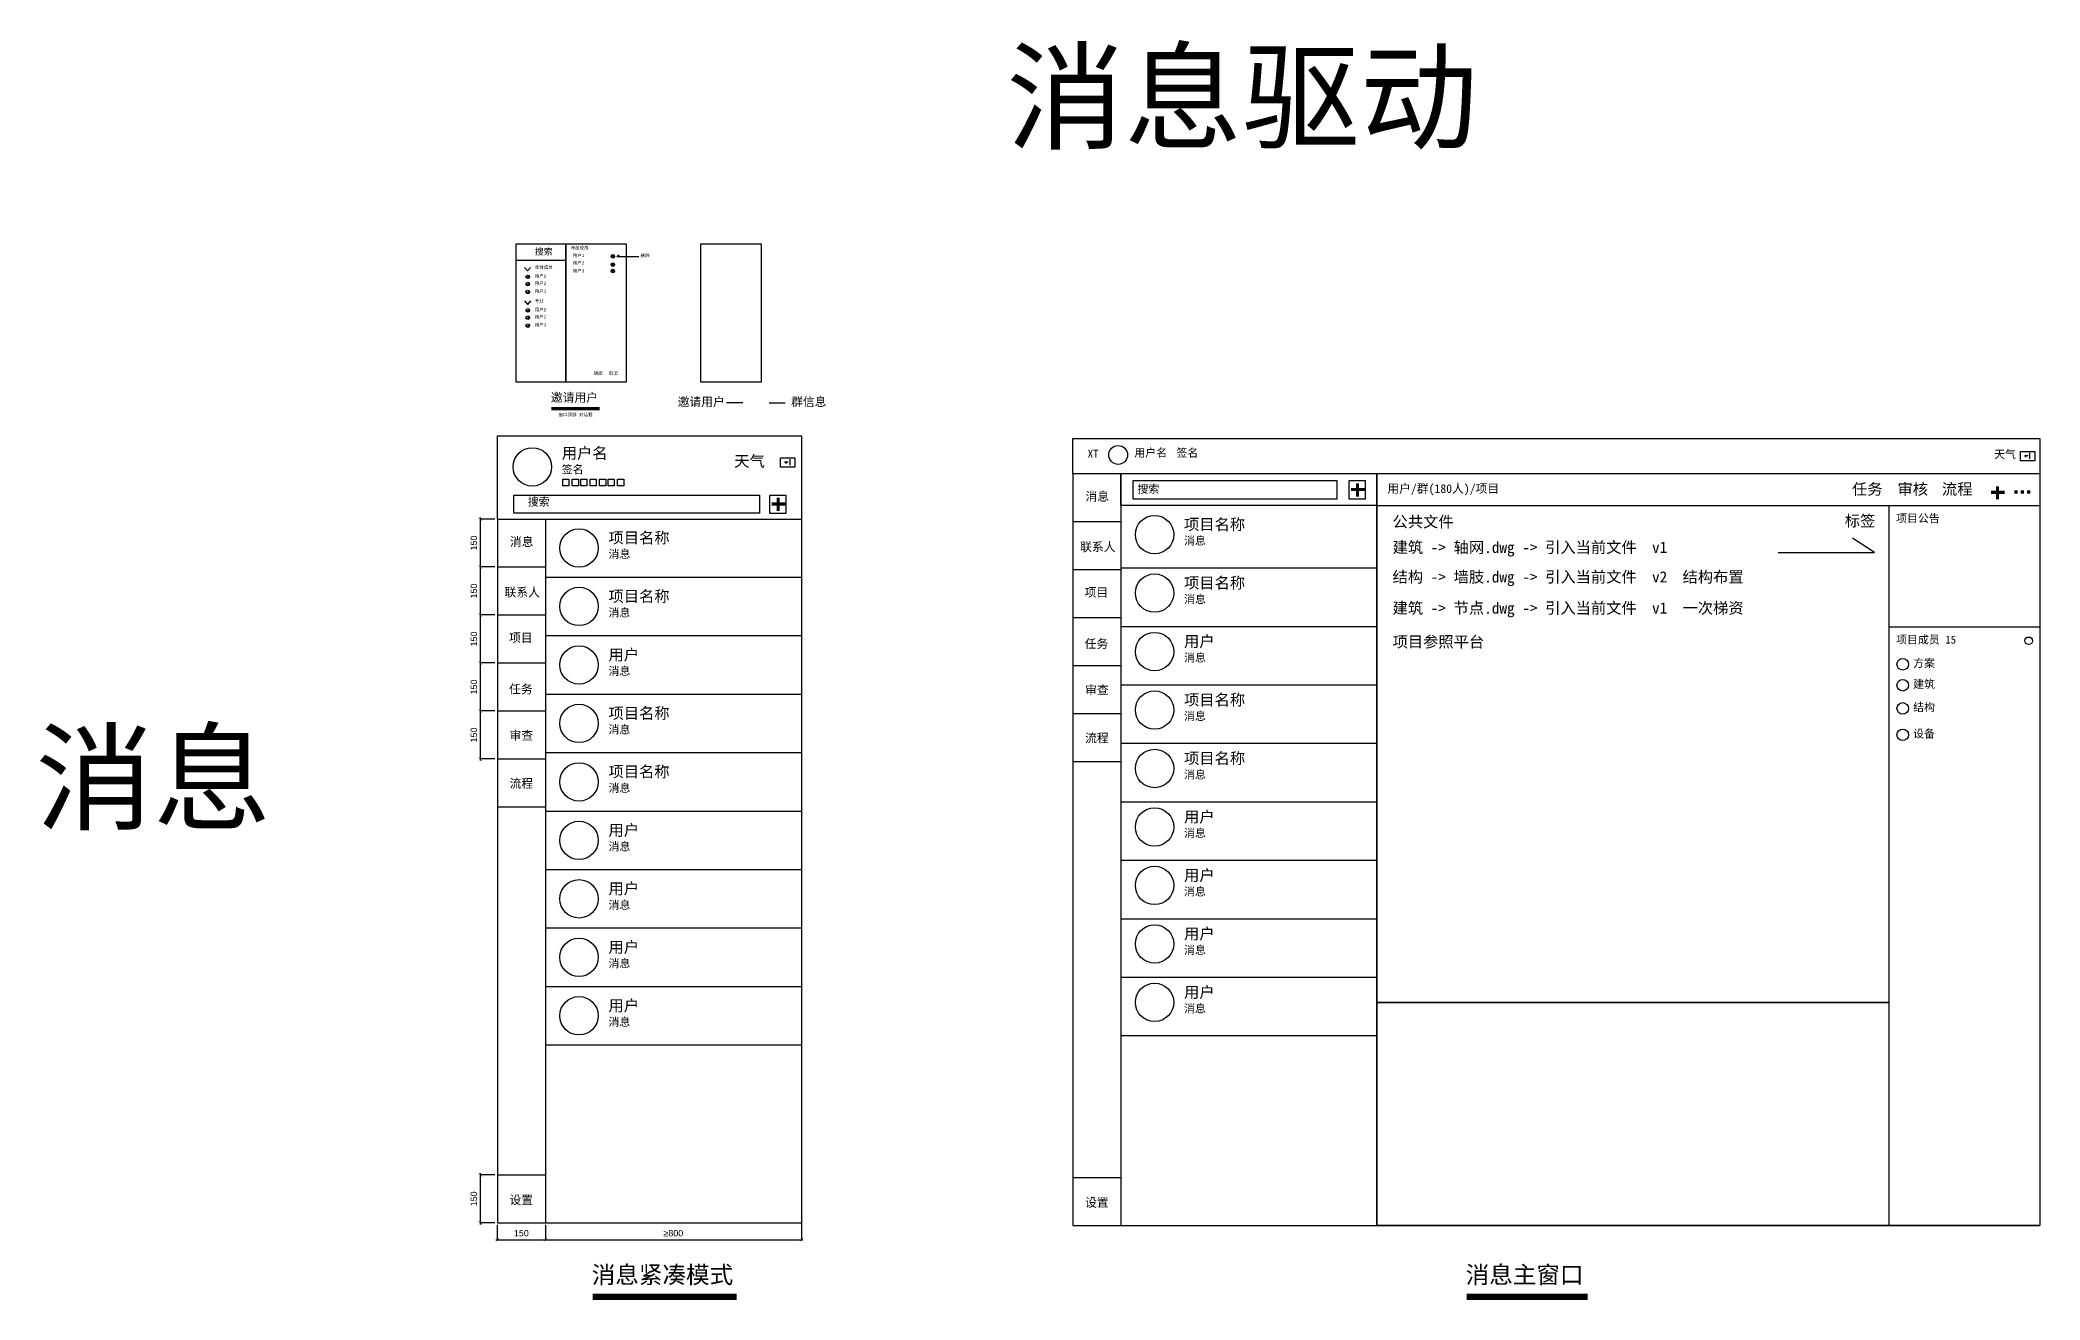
# Model space of a CAD drawing. Header units: millimetres. Extents: x 831 to 9769, y -14789 to 4150.
# Drawn here: x 836 to 7086, y 211 to 4150 of the extents above; entities that cross this region are included whole.
import ezdxf

# ---------------------------------------------------------------- set-up
doc = ezdxf.new("R2010")
doc.units = ezdxf.units.MM
doc.styles.get("Standard").update_dxf_attribs({"font": 'arial.ttf'})
doc.dimstyles.new('ISO-25', dxfattribs={"dimtxt": 2.5, "dimasz": 2.5, "dimexe": 1.25, "dimexo": 0.625, "dimtad": 1, "dimtxsty": 'Standard', "dimcen": 2.5, "dimadec": 0, "dimazin": 0, "dimtfac": 1, "dimtmove": 0, "dimatfit": 3, "dimfxl": 1, "dimarcsym": 0})

# ---------------------------------------------------------------- blocks, each defined once
blk = doc.blocks.new('_ArchTick')
at = {"color": 0, "linetype": 'ByBlock', "const_width": 0.15}
blk.add_lwpolyline([(-0.5, -0.5), (0.5, 0.5)], dxfattribs=at)
blk = doc.blocks.new('*D11')
at = {"color": 3, "lineweight": -2, "transparency": 16777216}
for p, q in [((2265.5, 446.5), (2265.5, 398.9)), ((2415.5, 446.5), (2415.5, 398.9)), ((2260.5, 399.9), (2420.5, 399.9))]:
    blk.add_line(p, q, dxfattribs=at)
at = {"layer": 'Defpoints', "color": 0, "transparency": 16777216}
for p in [(2265.5, 446.5), (2415.5, 446.5), (2415.5, 399.9)]:
    blk.add_point(p, dxfattribs=at)
at = {"color": 3, "lineweight": -2, "transparency": 16777216, "xscale": 10, "yscale": 10, "zscale": 10, "rotation": 180}
blk.add_blockref('_ArchTick', (2265.5, 399.9), dxfattribs=at)
at = {"color": 3, "lineweight": -2, "transparency": 16777216, "xscale": 10, "yscale": 10, "zscale": 10}
blk.add_blockref('_ArchTick', (2415.5, 399.9), dxfattribs=at)
at = {"color": 0, "transparency": 16777216, "insert": (2340.5, 420.1), "char_height": 20, "attachment_point": 5}
blk.add_mtext('150', dxfattribs=at)
blk = doc.blocks.new('*D12')
at = {"color": 3, "lineweight": -2, "transparency": 16777216}
for p, q in [((2415.5, 446.5), (2415.5, 398.9)), ((3215.5, 452.5), (3215.5, 398.9)), ((2410.5, 399.9), (3220.5, 399.9))]:
    blk.add_line(p, q, dxfattribs=at)
at = {"layer": 'Defpoints', "color": 0, "transparency": 16777216}
for p in [(2415.5, 446.5), (3215.5, 452.5), (3215.5, 399.9)]:
    blk.add_point(p, dxfattribs=at)
at = {"color": 3, "lineweight": -2, "transparency": 16777216, "xscale": 10, "yscale": 10, "zscale": 10, "rotation": 180}
blk.add_blockref('_ArchTick', (2415.5, 399.9), dxfattribs=at)
at = {"color": 3, "lineweight": -2, "transparency": 16777216, "xscale": 10, "yscale": 10, "zscale": 10}
blk.add_blockref('_ArchTick', (3215.5, 399.9), dxfattribs=at)
at = {"color": 0, "transparency": 16777216, "insert": (2815.5, 420.1), "char_height": 20, "attachment_point": 5}
blk.add_mtext('≥800', dxfattribs=at)
blk = doc.blocks.new('*D13')
at = {"color": 3, "lineweight": -2, "transparency": 16777216}
for p, q in [((2257.8, 2652.5), (2211.2, 2652.5)), ((2212.2, 2657.5), (2212.2, 2497.5)), ((2257.8, 2502.5), (2211.2, 2502.5))]:
    blk.add_line(p, q, dxfattribs=at)
at = {"layer": 'Defpoints', "color": 0, "transparency": 16777216}
for p in [(2257.8, 2652.5), (2212.2, 2502.5), (2257.8, 2502.5)]:
    blk.add_point(p, dxfattribs=at)
at = {"color": 3, "lineweight": -2, "transparency": 16777216, "xscale": 10, "yscale": 10, "zscale": 10}
for p, rotation in [((2212.2, 2652.5), 90), ((2212.2, 2502.5), 270)]:
    blk.add_blockref('_ArchTick', p, dxfattribs=dict(at, rotation=rotation))
at = {"color": 0, "transparency": 16777216, "insert": (2192, 2577.5), "char_height": 20, "attachment_point": 5, "rotation": 90}
blk.add_mtext('150', dxfattribs=at)
blk = doc.blocks.new('*D14')
at = {"color": 3, "lineweight": -2, "transparency": 16777216}
for p, q in [((2257.8, 2502.5), (2211.2, 2502.5)), ((2212.2, 2507.5), (2212.2, 2347.5)), ((2257.8, 2352.5), (2211.2, 2352.5))]:
    blk.add_line(p, q, dxfattribs=at)
at = {"layer": 'Defpoints', "color": 0, "transparency": 16777216}
for p in [(2257.8, 2502.5), (2212.2, 2352.5), (2257.8, 2352.5)]:
    blk.add_point(p, dxfattribs=at)
at = {"color": 3, "lineweight": -2, "transparency": 16777216, "xscale": 10, "yscale": 10, "zscale": 10}
for p, rotation in [((2212.2, 2502.5), 90), ((2212.2, 2352.5), 270)]:
    blk.add_blockref('_ArchTick', p, dxfattribs=dict(at, rotation=rotation))
at = {"color": 0, "transparency": 16777216, "insert": (2192, 2427.5), "char_height": 20, "attachment_point": 5, "rotation": 90}
blk.add_mtext('150', dxfattribs=at)
blk = doc.blocks.new('*D15')
at = {"color": 3, "lineweight": -2, "transparency": 16777216}
for p, q in [((2257.8, 2352.5), (2211.2, 2352.5)), ((2212.2, 2357.5), (2212.2, 2197.5)), ((2257.8, 2202.5), (2211.2, 2202.5))]:
    blk.add_line(p, q, dxfattribs=at)
at = {"layer": 'Defpoints', "color": 0, "transparency": 16777216}
for p in [(2257.8, 2352.5), (2212.2, 2202.5), (2257.8, 2202.5)]:
    blk.add_point(p, dxfattribs=at)
at = {"color": 3, "lineweight": -2, "transparency": 16777216, "xscale": 10, "yscale": 10, "zscale": 10}
for p, rotation in [((2212.2, 2352.5), 90), ((2212.2, 2202.5), 270)]:
    blk.add_blockref('_ArchTick', p, dxfattribs=dict(at, rotation=rotation))
at = {"color": 0, "transparency": 16777216, "insert": (2192, 2277.5), "char_height": 20, "attachment_point": 5, "rotation": 90}
blk.add_mtext('150', dxfattribs=at)
blk = doc.blocks.new('*D16')
at = {"color": 3, "lineweight": -2, "transparency": 16777216}
for p, q in [((2257.8, 2202.5), (2211.2, 2202.5)), ((2212.2, 2207.5), (2212.2, 2047.5)), ((2257.8, 2052.5), (2211.2, 2052.5))]:
    blk.add_line(p, q, dxfattribs=at)
at = {"layer": 'Defpoints', "color": 0, "transparency": 16777216}
for p in [(2257.8, 2202.5), (2212.2, 2052.5), (2257.8, 2052.5)]:
    blk.add_point(p, dxfattribs=at)
at = {"color": 3, "lineweight": -2, "transparency": 16777216, "xscale": 10, "yscale": 10, "zscale": 10}
for p, rotation in [((2212.2, 2202.5), 90), ((2212.2, 2052.5), 270)]:
    blk.add_blockref('_ArchTick', p, dxfattribs=dict(at, rotation=rotation))
at = {"color": 0, "transparency": 16777216, "insert": (2192, 2127.5), "char_height": 20, "attachment_point": 5, "rotation": 90}
blk.add_mtext('150', dxfattribs=at)
blk = doc.blocks.new('*D17')
at = {"color": 3, "lineweight": -2, "transparency": 16777216}
for p, q in [((2257.8, 2052.5), (2211.2, 2052.5)), ((2212.2, 2057.5), (2212.2, 1897.5)), ((2257.8, 1902.5), (2211.2, 1902.5))]:
    blk.add_line(p, q, dxfattribs=at)
at = {"layer": 'Defpoints', "color": 0, "transparency": 16777216}
for p in [(2257.8, 2052.5), (2212.2, 1902.5), (2257.8, 1902.5)]:
    blk.add_point(p, dxfattribs=at)
at = {"color": 3, "lineweight": -2, "transparency": 16777216, "xscale": 10, "yscale": 10, "zscale": 10}
for p, rotation in [((2212.2, 2052.5), 90), ((2212.2, 1902.5), 270)]:
    blk.add_blockref('_ArchTick', p, dxfattribs=dict(at, rotation=rotation))
at = {"color": 0, "transparency": 16777216, "insert": (2192, 1977.5), "char_height": 20, "attachment_point": 5, "rotation": 90}
blk.add_mtext('150', dxfattribs=at)
blk = doc.blocks.new('*D18')
at = {"color": 3, "lineweight": -2, "transparency": 16777216}
for p, q in [((2257.8, 602.5), (2211.2, 602.5)), ((2212.2, 607.5), (2212.2, 447.5)), ((2257.8, 452.5), (2211.2, 452.5))]:
    blk.add_line(p, q, dxfattribs=at)
at = {"layer": 'Defpoints', "color": 0, "transparency": 16777216}
for p in [(2257.8, 602.5), (2212.2, 452.5), (2257.8, 452.5)]:
    blk.add_point(p, dxfattribs=at)
at = {"color": 3, "lineweight": -2, "transparency": 16777216, "xscale": 10, "yscale": 10, "zscale": 10}
for p, rotation in [((2212.2, 602.5), 90), ((2212.2, 452.5), 270)]:
    blk.add_blockref('_ArchTick', p, dxfattribs=dict(at, rotation=rotation))
at = {"color": 0, "transparency": 16777216, "insert": (2192, 527.5), "char_height": 20, "attachment_point": 5, "rotation": 90}
blk.add_mtext('150', dxfattribs=at)

msp = doc.modelspace()

# ---------------------------------------------------------------- linework, layer by layer
for p, q in [((2324.102, 3461.74), (2479.147, 3461.74)), ((2350.525, 3439.103), (2359.754, 3427.752)), ((2368.982, 3439.103), (2359.754, 3427.752)), ((2622.908, 3476.474), (2629.336, 3469.639)), ((2622.908, 3450.59), (2629.336, 3443.755)), ((2629.951, 3476.892), (2622.915, 3469.501)), ((2629.951, 3451.009), (2622.915, 3443.617)), ((2646.057, 3477.443), (2638.978, 3471.896)), ((2707.198, 3471.896), (2638.978, 3471.896)), ((2356.692, 3410.148), (2359.665, 3406.509)), ((2356.692, 3387.474), (2359.665, 3383.834)), ((2359.665, 3406.509), (2364.664, 3411.259)), ((2359.665, 3383.834), (2364.664, 3388.584)), ((2622.908, 3430.726), (2629.336, 3423.891)), ((2629.951, 3431.145), (2622.915, 3423.753)), ((2350.525, 3334.091), (2359.754, 3322.74)), ((2356.692, 3362.783), (2359.665, 3359.144)), ((2359.665, 3359.144), (2364.664, 3363.894)), ((2368.982, 3334.091), (2359.754, 3322.74)), ((2356.692, 3305.136), (2359.665, 3301.497)), ((2356.692, 3282.461), (2359.665, 3278.822)), ((2356.692, 3257.771), (2359.665, 3254.132)), ((2359.665, 3301.497), (2364.664, 3306.247)), ((2359.665, 3278.822), (2364.664, 3283.572)), ((2359.665, 3254.132), (2364.664, 3258.881)), ((3032.524, 3016.067), (2981.947, 3016.067)), ((3114.618, 3016.067), (3165.195, 3016.067)), ((2265.514, 2652.486), (2265.514, 2912.486)), ((2265.514, 2912.486), (3215.514, 2912.486)), ((3215.514, 2912.486), (3215.514, 2652.486)), ((4063.953, 2794.32), (4063.953, 2904.32)), ((4063.953, 2904.32), (7085.849, 2904.32)), ((7085.849, 2904.32), (7085.849, 444.32)), ((3179.113, 2839.814), (3179.113, 2820.937)), ((7053.184, 2859.564), (7053.184, 2840.687)), ((4063.953, 2794.32), (7085.849, 2794.32)), ((5013.953, 2794.32), (5013.953, 444.32)), ((5013.953, 2794.32), (7085.849, 2794.32)), ((5013.953, 444.32), (5013.953, 2794.32)), ((7085.849, 2794.32), (7085.849, 444.32)), ((5013.953, 2694.32), (7085.849, 2694.32)), ((6613.953, 2694.32), (6613.953, 444.32)), ((6613.953, 2694.32), (6613.953, 444.32)), ((2265.514, 2652.486), (3215.514, 2652.486)), ((3215.514, 2652.486), (3215.514, 452.486)), ((4063.953, 2644.32), (4213.953, 2644.32)), ((6568.317, 2547.489), (6500.478, 2592.386)), ((2265.514, 2502.486), (2415.514, 2502.486)), ((6267.801, 2547.489), (6568.317, 2547.489)), ((4063.953, 2494.32), (4213.953, 2494.32)), ((2265.514, 2352.486), (2415.514, 2352.486)), ((4063.953, 2344.32), (4213.953, 2344.32)), ((6613.953, 2315.271), (7085.849, 2315.271)), ((2265.514, 2202.486), (2415.514, 2202.486)), ((4063.953, 2194.32), (4213.953, 2194.32)), ((2265.514, 2052.486), (2415.514, 2052.486)), ((4063.953, 2044.32), (4213.953, 2044.32)), ((2265.514, 1902.486), (2415.514, 1902.486)), ((4063.953, 1894.32), (4213.953, 1894.32)), ((2265.514, 1752.486), (2415.514, 1752.486)), ((6613.953, 1141.109), (5013.953, 1141.109)), ((5013.953, 1141.109), (6613.953, 1141.109)), ((2265.514, 602.486), (2415.514, 602.486)), ((4063.953, 594.32), (4213.953, 594.32)), ((2265.514, 452.486), (3215.514, 452.486)), ((4063.953, 444.32), (7085.849, 444.32)), ((7085.849, 444.32), (5013.953, 444.32))]:
    msp.add_line(p, q)
at = {"color": 251}
for p, q in [((3215.514, 2469.717), (2415.514, 2469.717)), ((5013.953, 2498.745), (4213.953, 2498.745)), ((5013.953, 2315.976), (4213.953, 2315.976)), ((3215.514, 2286.948), (2415.514, 2286.948)), ((5013.953, 2133.207), (4213.953, 2133.207)), ((3215.514, 2104.179), (2415.514, 2104.179)), ((5013.953, 1950.438), (4213.953, 1950.438)), ((3215.514, 1921.41), (2415.514, 1921.41)), ((5013.953, 1767.669), (4213.953, 1767.669)), ((3215.514, 1738.641), (2415.514, 1738.641)), ((5013.953, 1584.9), (4213.953, 1584.9)), ((3215.514, 1555.872), (2415.514, 1555.872)), ((5013.953, 1402.131), (4213.953, 1402.131)), ((3215.514, 1373.103), (2415.514, 1373.103)), ((3215.514, 1190.334), (2415.514, 1190.334)), ((5013.953, 1219.362), (4213.953, 1219.362)), ((3215.514, 1007.565), (2415.514, 1007.565)), ((5013.953, 1036.593), (4213.953, 1036.593))]:
    msp.add_line(p, q, dxfattribs=at)
for points in [[(2324.102, 3512.305), (2479.147, 3512.305), (2479.147, 3080.192), (2324.102, 3080.192)], [(2479.147, 3512.305), (2668.21, 3512.305), (2668.21, 3080.192), (2479.147, 3080.192)], [(2901.219, 3512.305), (3090.282, 3512.305), (3090.282, 3080.192), (2901.219, 3080.192)], [(3150.495, 2844.1), (3195.145, 2844.1), (3195.145, 2814.351), (3150.495, 2814.351)], [(7024.565, 2863.85), (7069.216, 2863.85), (7069.216, 2834.1), (7024.565, 2834.1)], [(2469.86, 2777.084), (2489.213, 2777.084), (2489.213, 2755.984), (2469.86, 2755.984)], [(2499.601, 2777.084), (2518.955, 2777.084), (2518.955, 2755.984), (2499.601, 2755.984)], [(2526.057, 2777.084), (2545.411, 2777.084), (2545.411, 2755.984), (2526.057, 2755.984)], [(2555.453, 2777.084), (2574.806, 2777.084), (2574.806, 2755.984), (2555.453, 2755.984)], [(2585.194, 2777.084), (2604.547, 2777.084), (2604.547, 2755.984), (2585.194, 2755.984)], [(2611.65, 2777.084), (2631.003, 2777.084), (2631.003, 2755.984), (2611.65, 2755.984)], [(2641.045, 2777.084), (2660.399, 2777.084), (2660.399, 2755.984), (2641.045, 2755.984)], [(4213.953, 2794.32), (5013.953, 2794.32), (5013.953, 2694.32), (4213.953, 2694.32)], [(4890.109, 2771.428), (4251.346, 2771.428), (4251.346, 2715.558), (4890.109, 2715.558)], [(4978.021, 2771.428), (4925.888, 2771.428), (4925.888, 2715.558), (4978.021, 2715.558)], [(2317.104, 2726.713), (3084.546, 2726.713), (3084.546, 2670.31), (2317.104, 2670.31)], [(3167.582, 2726.181), (3115.45, 2726.181), (3115.45, 2670.31), (3167.582, 2670.31)]]:
    msp.add_lwpolyline(points, close=True)
for points, const_width in [([(2434.194, 2997.477), (2585.411, 2997.477)], 10), ([(4953.289, 2763.922), (4953.289, 2722.677)], 10), ([(6952.859, 2754.916), (6952.859, 2713.671)], 10), ([(3122.372, 2699.373), (3165.524, 2699.373)], 10), ([(3142.85, 2718.674), (3142.85, 2677.43)], 10), ([(4932.811, 2744.62), (4975.962, 2744.62)], 10), ([(6932.381, 2735.614), (6975.532, 2735.614)], 10), ([(7005.587, 2736.979), (7015.587, 2736.979)], 10), ([(7025.785, 2736.979), (7035.785, 2736.979)], 10), ([(7045.594, 2736.979), (7055.594, 2736.979)], 10), ([(2563.533, 221.367), (3013.866, 221.367)], 20), ([(5294.291, 221.367), (5672.46, 221.367)], 20)]:
    msp.add_lwpolyline(points, dxfattribs=dict(const_width=const_width))
for points in [[(3174.337, 2829.833), (3163.916, 2829.833), (3168.692, 2832.274)], [(3174.337, 2829.833), (3163.916, 2829.833), (3168.692, 2827.392)], [(7048.408, 2849.583), (7037.987, 2849.583), (7042.763, 2852.024)], [(7048.408, 2849.583), (7037.987, 2849.583), (7042.763, 2847.142)], [(4063.953, 2794.32), (4063.953, 444.32)], [(4213.953, 2794.32), (4213.953, 444.32)], [(2265.514, 2652.486), (2265.514, 452.486)], [(2415.514, 2652.486), (2415.514, 452.486)]]:
    msp.add_lwpolyline(points)
for centre, radius in [((2626.44, 3473.348), 5.581), ((2626.44, 3447.465), 5.581), ((2360.619, 3409.4), 5.581), ((2360.619, 3386.726), 5.581), ((2626.44, 3427.6), 5.581), ((2360.619, 3362.035), 5.581), ((2360.619, 3304.388), 5.581), ((2360.619, 3281.713), 5.581), ((2360.619, 3257.023), 5.581), ((2374.834, 2815.393), 60), ((4205.313, 2852.666), 29.386), ((4319.15, 2603.718), 60), ((2520.711, 2561.884), 60), ((2520.711, 2379.115), 60), ((4319.15, 2420.949), 60), ((2520.711, 2196.346), 60), ((4319.15, 2238.18), 60), ((7050.509, 2271.77), 11.892), ((6656.948, 2198.36), 18), ((6656.948, 2132.885), 18), ((2520.711, 2013.577), 60), ((4319.15, 2055.411), 60), ((6656.948, 2060.443), 18), ((6656.948, 1977.904), 18), ((2520.711, 1830.808), 60), ((4319.15, 1872.642), 60), ((4319.15, 1689.873), 60), ((2520.711, 1648.039), 60), ((4319.15, 1507.103), 60), ((2520.711, 1465.27), 60), ((4319.15, 1324.334), 60), ((2520.711, 1282.501), 60), ((4319.15, 1141.565), 60), ((2520.711, 1099.732), 60)]:
    msp.add_circle(centre, radius)

# ---------------------------------------------------------------- texts
for s, insert, char_height, attachment_point in [('{\\fSimSun|b0|i0|c134|p2;消息驱动}', (3856.395, 4106.672), 270, 1), ('{\\fSimSun|b0|i0|c134|p2;搜索}', (2382.481, 3498.364), 20, 1), ('{\\fSimSun|b0|i0|c134|p2;添加成员}', (2494.325, 3505.018), 10, 1), ('{\\fSimSun|b0|i0|c134|p2;全体成员}', (2382.481, 3444.673), 10, 1), ('{\\fSimSun|b0|i0|c134|p2;用户1}', (2501.313, 3480.955), 10, 1), ('{\\fSimSun|b0|i0|c134|p2;用户2}', (2501.313, 3458.28), 10, 1), ('{\\fSimSun|b0|i0|c134|p2;删除}', (2713.018, 3480.955), 10, 1), ('{\\fSimSun|b0|i0|c134|p2;用户1}', (2382.481, 3416.939), 10, 1), ('{\\fSimSun|b0|i0|c134|p2;用户2}', (2382.481, 3394.264), 10, 1), ('{\\fSimSun|b0|i0|c134|p2;用户3}', (2501.313, 3433.589), 10, 1), ('{\\fSimSun|b0|i0|c134|p2;用户3}', (2382.481, 3369.574), 10, 1), ('{\\fSimSun|b0|i0|c134|p2;用户1}', (2382.481, 3311.927), 10, 1), ('{\\fSimSun|b0|i0|c134|p2;专业}', (2382.481, 3339.661), 10, 1), ('{\\fSimSun|b0|i0|c134|p2;用户2}', (2382.481, 3289.252), 10, 1), ('{\\fSimSun|b0|i0|c134|p2;用户3}', (2382.481, 3264.562), 10, 1), ('{\\fSimSun|b0|i0|c134|p2;确定}', (2567.614, 3113.002), 10, 1), ('{\\fSimSun|b0|i0|c134|p2;取消}', (2614.302, 3113.002), 10, 1), ('{\\fSimSun|b0|i0|c134|p2;邀请用户}', (2432.682, 3045.526), 27, 1), ('{\\fSimSun|b0|i0|c134|p2;邀请用户}', (2828.956, 3032.283), 27, 1), ('{\\fSimSun|b0|i0|c134|p2;群信息}', (3293.902, 3032.283), 27, 3), ('{\\fSimSun|b0|i0|c134|p2;窗口顶部 对话框}', (2457.138, 2983.748), 10, 1), ('{\\fSimSun|b0|i0|c134|p2;用户名}', (2466.933, 2876.056), 35, 1), ('{\\fSimSun|b0|i0|c134|p2;用户名}', (4255.809, 2871.934), 25, 1), ('{\\fSimSun|b0|i0|c134|p2;签名}', (4387.62, 2871.717), 25, 1), ('{\\fSimSun|b0|i0|c134|p2;签名}', (2466.933, 2819.873), 25, 1), ('{\\fSimSun|b0|i0|c134|p2;天气}', (3005.855, 2850.863), 35, 1), ('{\\fSimSun|b0|i0|c134|p2;XT}', (4110.061, 2869.15), 25, 1), ('{\\fSimSun|b0|i0|c134|p2;天气}', (6942.461, 2867.434), 25, 1), ('{\\fSimSun|b0|i0|c134|p2;搜索}', (4265.875, 2758.968), 25, 1), ('{\\fSimSun|b0|i0|c134|p2;用户/群(180人)/项目}', (5046.398, 2760.993), 27, 1), ('{\\fSimSun|b0|i0|c134|p2;任务}', (6498.455, 2763.5), 35, 1), ('{\\fSimSun|b0|i0|c134|p2;审核}', (6640.635, 2763.5), 35, 1), ('{\\fSimSun|b0|i0|c134|p2;流程}', (6779.154, 2763.5), 35, 1), ('{\\fSimSun|b0|i0|c134|p2;搜索}', (2360.648, 2718.943), 25, 1), ('{\\fSimSun|b0|i0|c134|p2;项目名称 }', (4411.248, 2653.211), 35, 1), ('{\\fSimSun|b0|i0|c134|p2;公共文件}', (5062.813, 2661.398), 35, 1), ('{\\fSimSun|b0|i0|c134|p2;标签}', (6475.846, 2664.351), 35, 1), ('{\\fSimSun|b0|i0|c134|p2;项目公告}', (6636.16, 2667.112), 25, 1), ('{\\fSimSun|b0|i0|c134|p2;项目名称 }', (2612.809, 2611.378), 35, 1), ('{\\fSimSun|b0|i0|c134|p2;联系人}', (4086.58, 2578.812), 27, 1), ('{\\fSimSun|b0|i0|c134|p2;消息}', (4411.248, 2597.028), 25, 1), ('{\\fSimSun|b0|i0|c134|p2;建筑 -> 轴网.dwg -> 引入当前文件  v1 }', (5062.813, 2581.449), 35, 1), ('{\\fSimSun|b0|i0|c134|p2;消息}', (2612.809, 2555.195), 25, 1), ('{\\fSimSun|b0|i0|c134|p2;联系人}', (2288.141, 2436.978), 27, 1), ('{\\fSimSun|b0|i0|c134|p2;项目}', (4100.633, 2436.565), 27, 1), ('{\\fSimSun|b0|i0|c134|p2;项目名称 }', (4411.248, 2470.442), 35, 1), ('{\\fSimSun|b0|i0|c134|p2;结构 -> 墙肢.dwg -> 引入当前文件  v2  结构布置}', (5062.813, 2489.052), 35, 1), ('{\\fSimSun|b0|i0|c134|p2;消息}', (2612.809, 2372.426), 25, 1), ('{\\fSimSun|b0|i0|c134|p2;项目名称 }', (2612.809, 2428.609), 35, 1), ('{\\fSimSun|b0|i0|c134|p2;消息}', (4411.248, 2414.259), 25, 1), ('{\\fSimSun|b0|i0|c134|p2;建筑 -> 节点.dwg -> 引入当前文件  v1  一次梯资}', (5062.813, 2391.724), 35, 1), ('{\\fSimSun|b0|i0|c134|p2;项目}', (2302.194, 2294.732), 27, 1), ('{\\fSimSun|b0|i0|c134|p2;用户}', (2612.809, 2245.84), 35, 1), ('{\\fSimSun|b0|i0|c134|p2;任务}', (4100.633, 2275.909), 27, 1), ('{\\fSimSun|b0|i0|c134|p2;用户}', (4411.248, 2287.673), 35, 1), ('{\\fSimSun|b0|i0|c134|p2;项目参照平台}', (5062.813, 2286.331), 35, 1), ('{\\fSimSun|b0|i0|c134|p2;项目成员 15}', (6636.16, 2287.916), 25, 1), ('{\\fSimSun|b0|i0|c134|p2;消息}', (2612.809, 2189.657), 25, 1), ('{\\fSimSun|b0|i0|c134|p2;消息}', (4411.248, 2231.49), 25, 1), ('{\\fSimSun|b0|i0|c134|p2;方案}', (6689.446, 2214.561), 25, 1), ('{\\fSimSun|b0|i0|c134|p2;任务}', (2302.194, 2134.076), 27, 1), ('{\\fSimSun|b0|i0|c134|p2;审查}', (4102.107, 2131.237), 27, 1), ('{\\fSimSun|b0|i0|c134|p2;建筑}', (6689.446, 2149.086), 25, 1), ('{\\fSimSun|b0|i0|c134|p2;项目名称 }', (2612.809, 2063.071), 35, 1), ('{\\fSimSun|b0|i0|c134|p2;项目名称 }', (4411.248, 2104.904), 35, 1), ('{\\fSimSun|b0|i0|c134|p2;结构}', (6689.446, 2076.644), 25, 1), ('{\\fSimSun|b0|i0|c134|p2;消息}', (822.488, 1978.512), 270, 1), ('{\\fSimSun|b0|i0|c134|p2;消息}', (2612.809, 2006.888), 25, 1), ('{\\fSimSun|b0|i0|c134|p2;消息}', (4411.248, 2048.721), 25, 1), ('{\\fSimSun|b0|i0|c134|p2;审查}', (2303.668, 1989.404), 27, 1), ('{\\fSimSun|b0|i0|c134|p2;流程}', (4102.107, 1981.237), 27, 1), ('{\\fSimSun|b0|i0|c134|p2;设备}', (6689.446, 1994.105), 25, 1), ('{\\fSimSun|b0|i0|c134|p2;项目名称 }', (2612.809, 1880.302), 35, 1), ('{\\fSimSun|b0|i0|c134|p2;项目名称 }', (4411.248, 1922.135), 35, 1), ('{\\fSimSun|b0|i0|c134|p2;流程}', (2303.668, 1839.404), 27, 1), ('{\\fSimSun|b0|i0|c134|p2;消息}', (2612.809, 1824.119), 25, 1), ('{\\fSimSun|b0|i0|c134|p2;消息}', (4411.248, 1865.952), 25, 1), ('{\\fSimSun|b0|i0|c134|p2;用户}', (2612.809, 1697.533), 35, 1), ('{\\fSimSun|b0|i0|c134|p2;用户}', (4411.248, 1739.366), 35, 1), ('{\\fSimSun|b0|i0|c134|p2;消息}', (2612.809, 1641.35), 25, 1), ('{\\fSimSun|b0|i0|c134|p2;消息}', (4411.248, 1683.183), 25, 1), ('{\\fSimSun|b0|i0|c134|p2;用户}', (2612.809, 1514.764), 35, 1), ('{\\fSimSun|b0|i0|c134|p2;消息}', (4411.248, 1500.414), 25, 1), ('{\\fSimSun|b0|i0|c134|p2;用户}', (4411.248, 1556.597), 35, 1), ('{\\fSimSun|b0|i0|c134|p2;消息}', (2612.809, 1458.581), 25, 1), ('{\\fSimSun|b0|i0|c134|p2;用户}', (4411.248, 1373.828), 35, 1), ('{\\fSimSun|b0|i0|c134|p2;用户}', (2612.809, 1331.995), 35, 1), ('{\\fSimSun|b0|i0|c134|p2;消息}', (4411.248, 1317.645), 25, 1), ('{\\fSimSun|b0|i0|c134|p2;消息}', (2612.809, 1275.811), 25, 1), ('{\\fSimSun|b0|i0|c134|p2;用户}', (4411.248, 1191.059), 35, 1), ('{\\fSimSun|b0|i0|c134|p2;用户}', (2612.809, 1149.226), 35, 1), ('{\\fSimSun|b0|i0|c134|p2;消息}', (4411.248, 1134.876), 25, 1), ('{\\fSimSun|b0|i0|c134|p2;消息}', (2612.809, 1093.042), 25, 1), ('{\\fSimSun|b0|i0|c134|p2;设置}', (2303.492, 537.64), 27, 1), ('{\\fSimSun|b0|i0|c134|p2;设置}', (4101.931, 529.473), 27, 1), ('{\\fSimSun|b0|i0|c134|p2;消息紧凑模式}', (2560.51, 317.464), 54, 1), ('{\\fSimSun|b0|i0|c134|p2;消息主窗口}', (5291.268, 317.464), 54, 1)]:
    msp.add_mtext(s, dxfattribs=dict(insert=insert, char_height=char_height, attachment_point=attachment_point))
at = {"color": 1, "char_height": 27, "attachment_point": 1}
for insert in [(4103.243, 2736.391), (2304.804, 2594.557)]:
    msp.add_mtext('{\\fSimSun|b0|i0|c134|p2;消息}', dxfattribs=dict(at, insert=insert))

# ---------------------------------------------------------------- dimensions: what is measured, and where the dimension line sits
for base, p1, p2, picture, middle in [((2212.229, 2502.486), (2257.836, 2652.486), (2257.836, 2502.486), '*D13', (2192.018, 2577.486)), ((2212.229, 2352.486), (2257.836, 2502.486), (2257.836, 2352.486), '*D14', (2192.018, 2427.486)), ((2212.229, 2202.486), (2257.836, 2352.486), (2257.836, 2202.486), '*D15', (2192.018, 2277.486)), ((2212.229, 2052.486), (2257.836, 2202.486), (2257.836, 2052.486), '*D16', (2192.018, 2127.486)), ((2212.229, 1902.486), (2257.836, 2052.486), (2257.836, 1902.486), '*D17', (2192.018, 1977.486)), ((2212.229, 452.486), (2257.836, 602.486), (2257.836, 452.486), '*D18', (2192.018, 527.486))]:
    dim = msp.add_linear_dim(base=base, p1=p1, p2=p2, angle=90, dimstyle='ISO-25', override={"dimtxt": 20, "dimasz": 10, "dimexe": 1, "dimexo": 0, "dimgap": 10, "dimblk1": 'ArchTick', "dimblk2": 'ArchTick', "dimsah": 1, "dimdle": 5, "dimclrd": 3, "dimclre": 3, "dimfxl": 20})
    dim.commit()
    dim.dimension.update_dxf_attribs({"geometry": picture, "text_midpoint": middle})
dim = msp.add_linear_dim(base=(2415.514, 399.905), p1=(2265.514, 446.451), p2=(2415.514, 446.451), dimstyle='ISO-25', override={"dimtxt": 20, "dimasz": 10, "dimexe": 1, "dimexo": 0, "dimgap": 10, "dimblk1": 'ArchTick', "dimblk2": 'ArchTick', "dimsah": 1, "dimdle": 5, "dimsd1": 0, "dimclrd": 3, "dimclre": 3, "dimfxl": 20, "dimfxlon": 0})
dim.commit()
dim.dimension.update_dxf_attribs({"geometry": '*D11', "text_midpoint": (2340.514, 420.116)})
dim = msp.add_linear_dim(base=(3215.514, 399.905), p1=(2415.514, 446.451), p2=(3215.514, 452.486), text='≥800', dimstyle='ISO-25', override={"dimtxt": 20, "dimasz": 10, "dimexe": 1, "dimexo": 0, "dimgap": 10, "dimblk1": 'ArchTick', "dimblk2": 'ArchTick', "dimsah": 1, "dimdle": 5, "dimsd1": 0, "dimclrd": 3, "dimclre": 3, "dimfxl": 20, "dimfxlon": 0})
dim.commit()
dim.dimension.update_dxf_attribs({"geometry": '*D12', "text_midpoint": (2815.514, 420.116)})

doc.saveas('drawing.dxf')
